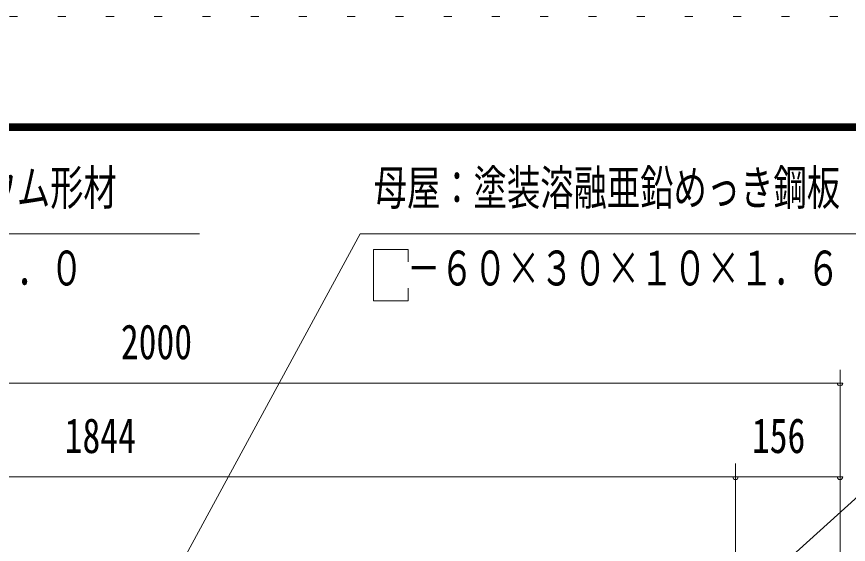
# Model space of a CAD drawing. Units: millimetres, scale not verified. Extents: x -26655 to 26659, y -10500 to 10500.
# Drawn here: x 18766 to 21869, y 8531 to 10500 of the extents above; entities that cross this region are included whole.
import ezdxf
from ezdxf.enums import TextEntityAlignment as Align

# ---------------------------------------------------------------- set-up
doc = ezdxf.new("R2010")
doc.units = ezdxf.units.MM
doc.header["$LTSCALE"] = 60
doc.linetypes.add('USER4', pattern=[3, 0.5, -2.5])
for name, color, linetype, lineweight in [('0-A_2-52DIM', 3, 'Continuous', 18), ('0-C_F-F1PAPER', 5, 'Continuous', 18), ('0-D_F-E_J_ADD', 5, 'USER4', 18)]:
    doc.layers.add(name, color=color, linetype=linetype, lineweight=lineweight)
doc.styles.add('ＭＳ ゴシック', font='')
doc.styles.get('ＭＳ ゴシック').set_extended_font_data('MS Gothic')

msp = doc.modelspace()

# ---------------------------------------------------------------- linework, layer by layer
at = {"layer": '0-A_2-52DIM'}
for p, q in [((20047.41, 9689.93), (18943.54, 7656.37)), ((22197.41, 9689.93), (20047.41, 9689.93)), ((21837.41, 6817.44), (21837.41, 9182.47)), ((21837.41, 9132.46), (16837.42, 9132.46)), ((21847.41, 9132.46), (21827.41, 9132.46)), ((21447.42, 8832.47), (21447.42, 6955.97)), ((16837.42, 8782.47), (21837.41, 8782.47)), ((21457.42, 8782.47), (21437.42, 8782.47)), ((21847.41, 8782.47), (21827.41, 8782.47))]:
    msp.add_line(p, q, dxfattribs=at)
for points in [[(17268.86, 7884.25), (17597.42, 9689.93), (19447.42, 9689.93)], [(20097.41, 9631.37), (20097.41, 9439.93), (20226.2, 9439.93), (20226.2, 9486.75)], [(20226.2, 9584.56), (20226.2, 9631.37), (20097.41, 9631.37)], [(20786.35, 7699.55), (22497.41, 9244.93), (24497.41, 9244.93)]]:
    msp.add_lwpolyline(points, dxfattribs=at)
for centre in [(21837.41, 9132.46), (21447.42, 8782.47), (21837.41, 8782.47)]:
    msp.add_arc(centre, 10, 180, 0, dxfattribs=at)
at = {"layer": '0-C_F-F1PAPER'}
for points in [[(26158.83, -10000), (-2541.17, -10000), (-2541.17, 10100), (26158.83, 10100)], [(26156.32, -9997.5), (26156.32, 10097.5), (-2538.67, 10097.5), (-2538.67, -9997.5)], [(26153.83, -9995), (26153.83, 10095), (-2536.17, 10095), (-2536.17, -9995)], [(26151.32, -9992.5), (-2533.67, -9992.5), (-2533.67, 10092.5), (26151.32, 10092.5)], [(26148.83, -9990), (26148.83, 10090), (-2531.17, 10090), (-2531.17, -9990)], [(26146.33, -9987.5), (-2528.67, -9987.5), (-2528.67, 10087.5), (26146.33, 10087.5)], [(26143.82, -9985), (26143.82, 10085), (-2526.17, 10085), (-2526.17, -9985)], [(26141.33, -9982.5), (-2523.67, -9982.5), (-2523.67, 10082.5), (26141.33, 10082.5)], [(26138.82, -9980), (-2521.17, -9980), (-2521.17, 10080), (26138.82, 10080)], [(26136.33, -9977.5), (-2518.67, -9977.5), (-2518.67, 10077.5), (26136.33, 10077.5)], [(26133.83, -9975), (26133.83, 10075), (-2516.17, 10075), (-2516.17, -9975)]]:
    msp.add_lwpolyline(points, close=True, dxfattribs=at)
at = {"layer": '0-D_F-E_J_ADD'}
msp.add_lwpolyline([(26658.83, -10500), (-3041.17, -10500), (-3041.17, 10500), (26658.83, 10500)], close=True, dxfattribs=at)

# ---------------------------------------------------------------- texts
at = {"layer": '0-A_2-52DIM', "color": 7, "style": 'ＭＳ ゴシック'}
for s, width, p in [('側化粧：アルミニウム形材', 0.7, (17647.42, 9757.7)), ('母屋：塗装溶融亜鉛めっき鋼板', 0.7, (20097.41, 9757.7)), ('\u3000－７７×４０×２．０', 0.7, (17647.42, 9457.69)), ('\u3000－６０×３０×１０×１．６', 0.7, (20097.41, 9457.69)), ('2000', 0.75, (19154.38, 9182.46)), ('1844', 0.75, (18944.86, 8832.46)), ('156', 0.75, (21508.52, 8832.46))]:
    msp.add_text(s, height=130.2, dxfattribs=dict(at, width=width)).set_placement(p, align=Align.BOTTOM_LEFT)

doc.saveas('drawing.dxf')
